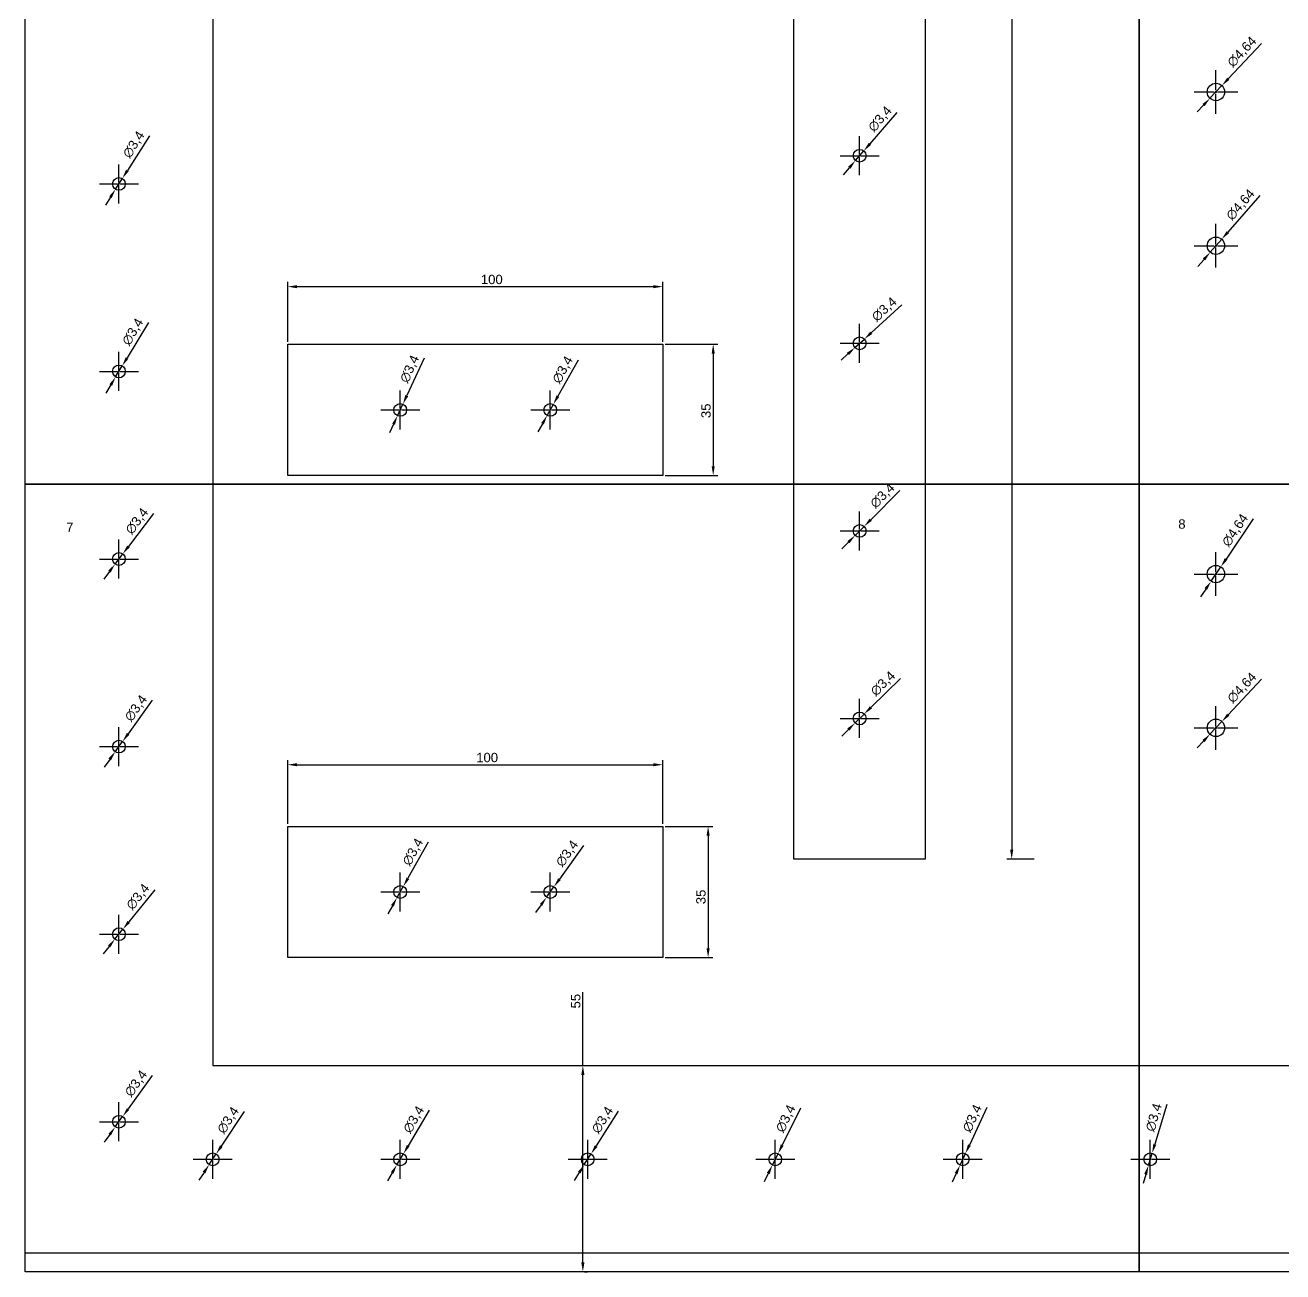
# Model space of a CAD drawing. Header units: millimetres. Extents: x 128 to 1356, y 141 to 981.
# Drawn here: x 128 to 463.3, y 140.5 to 472.8 of the extents above; entities that cross this region are included whole.
import ezdxf

# ---------------------------------------------------------------- set-up
doc = ezdxf.new("R2010")
doc.units = ezdxf.units.MM
doc.linetypes.add('CENTER2', pattern=[28.575, 19.05, -3.175, 3.175, -3.175])
doc.styles.get("Standard").update_dxf_attribs({"font": 'arial.ttf'})
doc.dimstyles.new('ISO-25', dxfattribs={"dimtxt": 2.5, "dimasz": 2.5, "dimexe": 1.25, "dimexo": 0.625, "dimtad": 1, "dimtxsty": 'Standard', "dimcen": 2.5, "dimadec": 0, "dimazin": 0, "dimtfac": 1, "dimtmove": 0, "dimatfit": 3, "dimfxl": 1, "dimarcsym": 0})

# ---------------------------------------------------------------- blocks, each defined once
blk = doc.blocks.new('*D5')
at = {"color": 0, "lineweight": -2, "transparency": 16777216}
for p, q in [((197.97, 388.41), (197.97, 404.39)), ((200.47, 403.14), (295.47, 403.14)), ((297.97, 388.41), (297.97, 404.39))]:
    blk.add_line(p, q, dxfattribs=at)
at = {"color": 0, "transparency": 16777216}
for points in [[(200.47, 403.55), (200.47, 402.72), (197.97, 403.14)], [(295.47, 403.55), (295.47, 402.72), (297.97, 403.14)]]:
    blk.add_solid(points, dxfattribs=at)
at = {"layer": 'Defpoints', "color": 0, "transparency": 16777216}
for p in [(297.97, 403.14), (197.97, 387.78), (297.97, 387.78)]:
    blk.add_point(p, dxfattribs=at)
at = {"color": 0, "transparency": 16777216, "insert": (252.39, 405.04), "char_height": 2.5, "attachment_point": 5}
blk.add_mtext('100', dxfattribs=at)
blk = doc.blocks.new('*D6')
at = {"color": 0, "lineweight": -2, "transparency": 16777216}
for p, q in [((197.97, 259.91), (197.97, 276.96)), ((200.47, 275.71), (295.47, 275.71)), ((297.97, 259.91), (297.97, 276.96))]:
    blk.add_line(p, q, dxfattribs=at)
at = {"color": 0, "transparency": 16777216}
for points in [[(200.47, 276.12), (200.47, 275.29), (197.97, 275.71)], [(295.47, 276.12), (295.47, 275.29), (297.97, 275.71)]]:
    blk.add_solid(points, dxfattribs=at)
at = {"layer": 'Defpoints', "color": 0, "transparency": 16777216}
for p in [(297.97, 275.71), (197.97, 259.28), (297.97, 259.28)]:
    blk.add_point(p, dxfattribs=at)
at = {"color": 0, "transparency": 16777216, "insert": (251.15, 277.61), "char_height": 2.5, "attachment_point": 5}
blk.add_mtext('100', dxfattribs=at)
blk = doc.blocks.new('*D9')
at = {"color": 0, "lineweight": -2, "transparency": 16777216}
for p, q in [((298.59, 387.78), (312.67, 387.78)), ((311.42, 385.28), (311.42, 355.28)), ((298.59, 352.78), (312.67, 352.78))]:
    blk.add_line(p, q, dxfattribs=at)
at = {"color": 0, "transparency": 16777216}
for points in [[(311.01, 385.28), (311.84, 385.28), (311.42, 387.78)], [(311.01, 355.28), (311.84, 355.28), (311.42, 352.78)]]:
    blk.add_solid(points, dxfattribs=at)
at = {"layer": 'Defpoints', "color": 0, "transparency": 16777216}
for p in [(297.97, 387.78), (297.97, 352.78), (311.42, 352.78)]:
    blk.add_point(p, dxfattribs=at)
at = {"color": 0, "transparency": 16777216, "insert": (309.52, 370.04), "char_height": 2.5, "attachment_point": 5, "rotation": 90}
blk.add_mtext('35', dxfattribs=at)
blk = doc.blocks.new('*D10')
at = {"color": 0, "lineweight": -2, "transparency": 16777216}
for p, q in [((298.59, 259.28), (311.31, 259.28)), ((310.06, 256.78), (310.06, 226.78)), ((298.59, 224.28), (311.31, 224.28))]:
    blk.add_line(p, q, dxfattribs=at)
at = {"color": 0, "transparency": 16777216}
for points in [[(309.65, 256.78), (310.48, 256.78), (310.06, 259.28)], [(309.65, 226.78), (310.48, 226.78), (310.06, 224.28)]]:
    blk.add_solid(points, dxfattribs=at)
at = {"layer": 'Defpoints', "color": 0, "transparency": 16777216}
for p in [(297.97, 259.28), (297.97, 224.28), (310.06, 224.28)]:
    blk.add_point(p, dxfattribs=at)
at = {"color": 0, "transparency": 16777216, "insert": (308.16, 240.47), "char_height": 2.5, "attachment_point": 5, "rotation": 90}
blk.add_mtext('35', dxfattribs=at)
blk = doc.blocks.new('*D22')
at = {"color": 0, "lineweight": -2, "transparency": 16777216}
for p, q in [((396.97, 875.53), (389.76, 875.53)), ((391.01, 873.03), (391.01, 253.03)), ((396.97, 250.53), (389.76, 250.53))]:
    blk.add_line(p, q, dxfattribs=at)
at = {"color": 0, "transparency": 16777216}
for points in [[(390.6, 873.03), (391.43, 873.03), (391.01, 875.53)], [(390.6, 253.03), (391.43, 253.03), (391.01, 250.53)]]:
    blk.add_solid(points, dxfattribs=at)
at = {"layer": 'Defpoints', "color": 0, "transparency": 16777216}
for p in [(397.6, 875.53), (391.01, 250.53), (397.6, 250.53)]:
    blk.add_point(p, dxfattribs=at)
at = {"color": 0, "transparency": 16777216, "insert": (389.11, 482.59), "char_height": 2.5, "attachment_point": 5, "rotation": 90}
blk.add_mtext('625', dxfattribs=at)
blk = doc.blocks.new('*D30')
at = {"color": 0, "lineweight": -2, "transparency": 16777216}
for p, q in [((234.36, 384.09), (229.73, 374.09)), ((227.25, 368.74), (228.68, 371.82)), ((226.2, 366.47), (225.15, 364.2))]:
    blk.add_line(p, q, dxfattribs=at)
at = {"color": 0, "transparency": 16777216}
for points in [[(229.35, 374.27), (230.11, 373.92), (228.68, 371.82)], [(225.83, 366.65), (226.58, 366.3), (227.25, 368.74)]]:
    blk.add_solid(points, dxfattribs=at)
at = {"layer": 'Defpoints', "color": 0, "transparency": 16777216}
for p in [(228.68, 371.82), (227.25, 368.74)]:
    blk.add_point(p, dxfattribs=at)
at = {"color": 0, "transparency": 16777216, "insert": (230.6, 381.14), "char_height": 2.5, "attachment_point": 5, "rotation": 65.1684}
blk.add_mtext('∅3,4', dxfattribs=at)
blk = doc.blocks.new('*D31')
at = {"color": 0, "lineweight": -2, "transparency": 16777216}
for p, q in [((275.38, 383.57), (270.01, 373.95)), ((267.14, 368.8), (268.8, 371.77)), ((265.92, 366.61), (264.7, 364.43))]:
    blk.add_line(p, q, dxfattribs=at)
at = {"color": 0, "transparency": 16777216}
for points in [[(269.65, 374.15), (270.38, 373.75), (268.8, 371.77)], [(265.56, 366.82), (266.29, 366.41), (267.14, 368.8)]]:
    blk.add_solid(points, dxfattribs=at)
at = {"layer": 'Defpoints', "color": 0, "transparency": 16777216}
for p in [(268.8, 371.77), (267.14, 368.8)]:
    blk.add_point(p, dxfattribs=at)
at = {"color": 0, "transparency": 16777216, "insert": (271.41, 380.91), "char_height": 2.5, "attachment_point": 5, "rotation": 60.8474}
blk.add_mtext('∅3,4', dxfattribs=at)
blk = doc.blocks.new('*D32')
at = {"color": 0, "lineweight": -2, "transparency": 16777216}
for p, q in [((235.44, 255.03), (230.03, 245.44)), ((227.13, 240.3), (228.8, 243.26)), ((225.9, 238.12), (224.67, 235.95))]:
    blk.add_line(p, q, dxfattribs=at)
at = {"color": 0, "transparency": 16777216}
for points in [[(229.67, 245.64), (230.39, 245.23), (228.8, 243.26)], [(225.54, 238.33), (226.27, 237.92), (227.13, 240.3)]]:
    blk.add_solid(points, dxfattribs=at)
at = {"layer": 'Defpoints', "color": 0, "transparency": 16777216}
for p in [(228.8, 243.26), (227.13, 240.3)]:
    blk.add_point(p, dxfattribs=at)
at = {"color": 0, "transparency": 16777216, "insert": (231.46, 252.39), "char_height": 2.5, "attachment_point": 5, "rotation": 60.5559}
blk.add_mtext('∅3,4', dxfattribs=at)
blk = doc.blocks.new('*D33')
at = {"color": 0, "lineweight": -2, "transparency": 16777216}
for p, q in [((276.81, 254.16), (270.41, 245.2)), ((266.98, 240.4), (268.96, 243.17)), ((265.53, 238.36), (264.07, 236.33))]:
    blk.add_line(p, q, dxfattribs=at)
at = {"color": 0, "transparency": 16777216}
for points in [[(270.07, 245.44), (270.75, 244.96), (268.96, 243.17)], [(265.19, 238.61), (265.87, 238.12), (266.98, 240.4)]]:
    blk.add_solid(points, dxfattribs=at)
at = {"layer": 'Defpoints', "color": 0, "transparency": 16777216}
for p in [(268.96, 243.17), (266.98, 240.4)]:
    blk.add_point(p, dxfattribs=at)
at = {"color": 0, "transparency": 16777216, "insert": (272.57, 251.96), "char_height": 2.5, "attachment_point": 5, "rotation": 54.4639}
blk.add_mtext('∅3,4', dxfattribs=at)
blk = doc.blocks.new('*D55')
at = {"color": 0, "lineweight": -2, "transparency": 16777216}
for p, q in [((360.41, 449.54), (353.21, 441.21)), ((349.36, 436.75), (351.58, 439.32)), ((347.72, 434.85), (346.09, 432.96))]:
    blk.add_line(p, q, dxfattribs=at)
at = {"color": 0, "transparency": 16777216}
for points in [[(352.9, 441.48), (353.53, 440.94), (351.58, 439.32)], [(347.41, 435.13), (348.04, 434.58), (349.36, 436.75)]]:
    blk.add_solid(points, dxfattribs=at)
at = {"layer": 'Defpoints', "color": 0, "transparency": 16777216}
for p in [(351.58, 439.32), (349.36, 436.75)]:
    blk.add_point(p, dxfattribs=at)
at = {"color": 0, "transparency": 16777216, "insert": (355.99, 447.74), "char_height": 2.5, "attachment_point": 5, "rotation": 49.1849}
blk.add_mtext('∅3,4', dxfattribs=at)
blk = doc.blocks.new('*D56')
at = {"color": 0, "lineweight": -2, "transparency": 16777216}
for p, q in [((361.73, 398.26), (353.58, 390.86)), ((349.21, 386.89), (351.73, 389.17)), ((347.36, 385.21), (345.51, 383.53))]:
    blk.add_line(p, q, dxfattribs=at)
at = {"color": 0, "transparency": 16777216}
for points in [[(353.3, 391.16), (353.86, 390.55), (351.73, 389.17)], [(347.08, 385.52), (347.64, 384.9), (349.21, 386.89)]]:
    blk.add_solid(points, dxfattribs=at)
at = {"layer": 'Defpoints', "color": 0, "transparency": 16777216}
for p in [(351.73, 389.17), (349.21, 386.89)]:
    blk.add_point(p, dxfattribs=at)
at = {"color": 0, "transparency": 16777216, "insert": (357.12, 397), "char_height": 2.5, "attachment_point": 5, "rotation": 42.2333}
blk.add_mtext('∅3,4', dxfattribs=at)
blk = doc.blocks.new('*D57')
at = {"color": 0, "lineweight": -2, "transparency": 16777216}
for p, q in [((361.19, 348.82), (353.43, 341.01)), ((349.27, 336.83), (351.67, 339.24)), ((347.51, 335.05), (345.74, 333.28))]:
    blk.add_line(p, q, dxfattribs=at)
at = {"color": 0, "transparency": 16777216}
for points in [[(353.13, 341.3), (353.72, 340.72), (351.67, 339.24)], [(347.21, 335.35), (347.8, 334.76), (349.27, 336.83)]]:
    blk.add_solid(points, dxfattribs=at)
at = {"layer": 'Defpoints', "color": 0, "transparency": 16777216}
for p in [(351.67, 339.24), (349.27, 336.83)]:
    blk.add_point(p, dxfattribs=at)
at = {"color": 0, "transparency": 16777216, "insert": (356.65, 347.33), "char_height": 2.5, "attachment_point": 5, "rotation": 45.1632}
blk.add_mtext('∅3,4', dxfattribs=at)
blk = doc.blocks.new('*D58')
at = {"color": 0, "lineweight": -2, "transparency": 16777216}
for p, q in [((361.33, 298.68), (353.47, 290.97)), ((349.25, 286.84), (351.68, 289.22)), ((347.47, 285.09), (345.68, 283.34))]:
    blk.add_line(p, q, dxfattribs=at)
at = {"color": 0, "transparency": 16777216}
for points in [[(353.17, 291.27), (353.76, 290.68), (351.68, 289.22)], [(347.18, 285.39), (347.76, 284.79), (349.25, 286.84)]]:
    blk.add_solid(points, dxfattribs=at)
at = {"layer": 'Defpoints', "color": 0, "transparency": 16777216}
for p in [(351.68, 289.22), (349.25, 286.84)]:
    blk.add_point(p, dxfattribs=at)
at = {"color": 0, "transparency": 16777216, "insert": (356.77, 297.25), "char_height": 2.5, "attachment_point": 5, "rotation": 44.4508}
blk.add_mtext('∅3,4', dxfattribs=at)
blk = doc.blocks.new('*D70')
at = {"color": 0, "lineweight": -2, "transparency": 16777216}
for p, q in [((457.65, 467.97), (448.77, 458.54)), ((443.88, 453.34), (447.06, 456.72)), ((442.16, 451.52), (440.45, 449.7))]:
    blk.add_line(p, q, dxfattribs=at)
at = {"color": 0, "transparency": 16777216}
for points in [[(448.47, 458.83), (449.07, 458.26), (447.06, 456.72)], [(441.86, 451.81), (442.47, 451.24), (443.88, 453.34)]]:
    blk.add_solid(points, dxfattribs=at)
at = {"layer": 'Defpoints', "color": 0, "transparency": 16777216}
for p in [(447.06, 456.72), (443.88, 453.34)]:
    blk.add_point(p, dxfattribs=at)
at = {"color": 0, "transparency": 16777216, "insert": (452.49, 465.65), "char_height": 2.5, "attachment_point": 5, "rotation": 46.7234}
blk.add_mtext('∅4,64', dxfattribs=at)
blk = doc.blocks.new('*D72')
at = {"color": 0, "lineweight": -2, "transparency": 16777216}
for p, q in [((457.18, 427.4), (448.64, 417.66)), ((443.94, 412.29), (447, 415.78)), ((442.29, 410.41), (440.64, 408.53))]:
    blk.add_line(p, q, dxfattribs=at)
at = {"color": 0, "transparency": 16777216}
for points in [[(448.33, 417.93), (448.96, 417.38), (447, 415.78)], [(441.98, 410.68), (442.6, 410.13), (443.94, 412.29)]]:
    blk.add_solid(points, dxfattribs=at)
at = {"layer": 'Defpoints', "color": 0, "transparency": 16777216}
for p in [(447, 415.78), (443.94, 412.29)]:
    blk.add_point(p, dxfattribs=at)
at = {"color": 0, "transparency": 16777216, "insert": (452.11, 424.9), "char_height": 2.5, "attachment_point": 5, "rotation": 48.7639}
blk.add_mtext('∅4,64', dxfattribs=at)
blk = doc.blocks.new('*D74')
at = {"color": 0, "lineweight": -2, "transparency": 16777216}
for p, q in [((455.41, 341.26), (448.16, 330.53)), ((444.17, 324.61), (446.77, 328.45)), ((442.77, 322.54), (441.37, 320.46))]:
    blk.add_line(p, q, dxfattribs=at)
at = {"color": 0, "transparency": 16777216}
for points in [[(447.82, 330.76), (448.51, 330.29), (446.77, 328.45)], [(442.43, 322.77), (443.12, 322.3), (444.17, 324.61)]]:
    blk.add_solid(points, dxfattribs=at)
at = {"layer": 'Defpoints', "color": 0, "transparency": 16777216}
for p in [(446.77, 328.45), (444.17, 324.61)]:
    blk.add_point(p, dxfattribs=at)
at = {"color": 0, "transparency": 16777216, "insert": (450.69, 338.14), "char_height": 2.5, "attachment_point": 5, "rotation": 55.9784}
blk.add_mtext('∅4,64', dxfattribs=at)
blk = doc.blocks.new('*D76')
at = {"color": 0, "lineweight": -2, "transparency": 16777216}
for p, q in [((457.65, 298.47), (448.77, 289.04)), ((443.88, 283.84), (447.06, 287.22)), ((442.16, 282.02), (440.45, 280.2))]:
    blk.add_line(p, q, dxfattribs=at)
at = {"color": 0, "transparency": 16777216}
for points in [[(448.47, 289.33), (449.08, 288.76), (447.06, 287.22)], [(441.86, 282.31), (442.47, 281.74), (443.88, 283.84)]]:
    blk.add_solid(points, dxfattribs=at)
at = {"layer": 'Defpoints', "color": 0, "transparency": 16777216}
for p in [(447.06, 287.22), (443.88, 283.84)]:
    blk.add_point(p, dxfattribs=at)
at = {"color": 0, "transparency": 16777216, "insert": (452.49, 296.15), "char_height": 2.5, "attachment_point": 5, "rotation": 46.7159}
blk.add_mtext('∅4,64', dxfattribs=at)
blk = doc.blocks.new('*D95')
at = {"color": 0, "lineweight": -2, "transparency": 16777216}
for p, q in [((276.67, 195.53), (276.67, 215.11)), ((277.09, 195.53), (277.92, 195.53)), ((276.67, 143.03), (276.67, 193.03)), ((277.09, 140.53), (277.92, 140.53))]:
    blk.add_line(p, q, dxfattribs=at)
at = {"color": 0, "transparency": 16777216}
for points in [[(276.26, 193.03), (277.09, 193.03), (276.67, 195.53)], [(276.26, 143.03), (277.09, 143.03), (276.67, 140.53)]]:
    blk.add_solid(points, dxfattribs=at)
at = {"layer": 'Defpoints', "color": 0, "transparency": 16777216}
for p in [(276.47, 195.53), (276.67, 195.53), (276.47, 140.53)]:
    blk.add_point(p, dxfattribs=at)
at = {"color": 0, "transparency": 16777216, "insert": (274.78, 212.68), "char_height": 2.5, "attachment_point": 5, "rotation": 90}
blk.add_mtext('55', dxfattribs=at)
blk = doc.blocks.new('*D108')
at = {"color": 0, "lineweight": -2, "transparency": 16777216}
for p, q in [((161.13, 443.37), (155.22, 434.08)), ((152.05, 429.1), (153.88, 431.97)), ((150.71, 426.99), (149.37, 424.88))]:
    blk.add_line(p, q, dxfattribs=at)
at = {"color": 0, "transparency": 16777216}
for points in [[(154.87, 434.3), (155.57, 433.85), (153.88, 431.97)], [(150.36, 427.21), (151.06, 426.76), (152.05, 429.1)]]:
    blk.add_solid(points, dxfattribs=at)
at = {"layer": 'Defpoints', "color": 0, "transparency": 16777216}
for p in [(153.88, 431.97), (152.05, 429.1)]:
    blk.add_point(p, dxfattribs=at)
at = {"color": 0, "transparency": 16777216, "insert": (157.02, 440.94), "char_height": 2.5, "attachment_point": 5, "rotation": 57.5282}
blk.add_mtext('∅3,4', dxfattribs=at)
blk = doc.blocks.new('*D109')
at = {"color": 0, "lineweight": -2, "transparency": 16777216}
for p, q in [((160.82, 393.56), (155.14, 384.13)), ((152.09, 379.08), (153.84, 381.99)), ((150.8, 376.93), (149.51, 374.79))]:
    blk.add_line(p, q, dxfattribs=at)
at = {"color": 0, "transparency": 16777216}
for points in [[(154.78, 384.34), (155.49, 383.91), (153.84, 381.99)], [(150.44, 377.15), (151.16, 376.72), (152.09, 379.08)]]:
    blk.add_solid(points, dxfattribs=at)
at = {"layer": 'Defpoints', "color": 0, "transparency": 16777216}
for p in [(152.09, 379.08), (153.84, 381.99)]:
    blk.add_point(p, dxfattribs=at)
at = {"color": 0, "transparency": 16777216, "insert": (156.77, 391.03), "char_height": 2.5, "attachment_point": 5, "rotation": 58.9178}
blk.add_mtext('∅3,4', dxfattribs=at)
blk = doc.blocks.new('*D110')
at = {"color": 0, "lineweight": -2, "transparency": 16777216}
for p, q in [((162.15, 342.66), (155.5, 333.88)), ((151.94, 329.18), (153.99, 331.89)), ((150.43, 327.18), (148.92, 325.19))]:
    blk.add_line(p, q, dxfattribs=at)
at = {"color": 0, "transparency": 16777216}
for points in [[(155.17, 334.13), (155.84, 333.63), (153.99, 331.89)], [(150.1, 327.44), (150.76, 326.93), (151.94, 329.18)]]:
    blk.add_solid(points, dxfattribs=at)
at = {"layer": 'Defpoints', "color": 0, "transparency": 16777216}
for p in [(151.94, 329.18), (153.99, 331.89)]:
    blk.add_point(p, dxfattribs=at)
at = {"color": 0, "transparency": 16777216, "insert": (157.86, 340.57), "char_height": 2.5, "attachment_point": 5, "rotation": 52.8455}
blk.add_mtext('∅3,4', dxfattribs=at)
blk = doc.blocks.new('*D111')
at = {"color": 0, "lineweight": -2, "transparency": 16777216}
for p, q in [((161.85, 292.88), (155.42, 283.94)), ((151.97, 279.15), (153.96, 281.91)), ((150.51, 277.12), (149.05, 275.09))]:
    blk.add_line(p, q, dxfattribs=at)
at = {"color": 0, "transparency": 16777216}
for points in [[(155.08, 284.18), (155.76, 283.7), (153.96, 281.91)], [(150.18, 277.37), (150.85, 276.88), (151.97, 279.15)]]:
    blk.add_solid(points, dxfattribs=at)
at = {"layer": 'Defpoints', "color": 0, "transparency": 16777216}
for p in [(153.96, 281.91), (151.97, 279.15)]:
    blk.add_point(p, dxfattribs=at)
at = {"color": 0, "transparency": 16777216, "insert": (157.61, 290.69), "char_height": 2.5, "attachment_point": 5, "rotation": 54.2656}
blk.add_mtext('∅3,4', dxfattribs=at)
blk = doc.blocks.new('*D112')
at = {"color": 0, "lineweight": -2, "transparency": 16777216}
for p, q in [((162.5, 242.39), (155.6, 233.81)), ((151.9, 229.21), (154.03, 231.86)), ((150.34, 227.26), (148.77, 225.31))]:
    blk.add_line(p, q, dxfattribs=at)
at = {"color": 0, "transparency": 16777216}
for points in [[(155.27, 234.07), (155.92, 233.54), (154.03, 231.86)], [(150.01, 227.52), (150.66, 227), (151.9, 229.21)]]:
    blk.add_solid(points, dxfattribs=at)
at = {"layer": 'Defpoints', "color": 0, "transparency": 16777216}
for p in [(154.03, 231.86), (151.9, 229.21)]:
    blk.add_point(p, dxfattribs=at)
at = {"color": 0, "transparency": 16777216, "insert": (158.14, 240.43), "char_height": 2.5, "attachment_point": 5, "rotation": 51.2081}
blk.add_mtext('∅3,4', dxfattribs=at)
blk = doc.blocks.new('*D113')
at = {"color": 0, "lineweight": -2, "transparency": 16777216}
for p, q in [((161.87, 192.86), (155.43, 183.94)), ((151.97, 179.15), (153.96, 181.91)), ((150.51, 177.13), (149.04, 175.1))]:
    blk.add_line(p, q, dxfattribs=at)
at = {"color": 0, "transparency": 16777216}
for points in [[(155.09, 184.18), (155.76, 183.69), (153.96, 181.91)], [(150.17, 177.37), (150.85, 176.88), (151.97, 179.15)]]:
    blk.add_solid(points, dxfattribs=at)
at = {"layer": 'Defpoints', "color": 0, "transparency": 16777216}
for p in [(153.96, 181.91), (151.97, 179.15)]:
    blk.add_point(p, dxfattribs=at)
at = {"color": 0, "transparency": 16777216, "insert": (157.63, 190.68), "char_height": 2.5, "attachment_point": 5, "rotation": 54.1548}
blk.add_mtext('∅3,4', dxfattribs=at)
blk = doc.blocks.new('*D154')
at = {"color": 0, "lineweight": -2, "transparency": 16777216}
for p, q in [((186.33, 183.24), (180.27, 174.04)), ((177.03, 169.11), (178.9, 171.95)), ((175.66, 167.02), (174.29, 164.93))]:
    blk.add_line(p, q, dxfattribs=at)
at = {"color": 0, "transparency": 16777216}
for points in [[(179.93, 174.27), (180.62, 173.81), (178.9, 171.95)], [(175.31, 167.25), (176.01, 166.79), (177.03, 169.11)]]:
    blk.add_solid(points, dxfattribs=at)
at = {"layer": 'Defpoints', "color": 0, "transparency": 16777216}
for p in [(178.9, 171.95), (177.03, 169.11)]:
    blk.add_point(p, dxfattribs=at)
at = {"color": 0, "transparency": 16777216, "insert": (182.18, 180.88), "char_height": 2.5, "attachment_point": 5, "rotation": 56.6702}
blk.add_mtext('∅3,4', dxfattribs=at)
blk = doc.blocks.new('*D155')
at = {"color": 0, "lineweight": -2, "transparency": 16777216}
for p, q in [((235.72, 183.62), (230.11, 174.15)), ((227.1, 169.07), (228.83, 171.99)), ((225.83, 166.92), (224.55, 164.77))]:
    blk.add_line(p, q, dxfattribs=at)
at = {"color": 0, "transparency": 16777216}
for points in [[(229.75, 174.36), (230.47, 173.93), (228.83, 171.99)], [(225.47, 167.13), (226.18, 166.71), (227.1, 169.07)]]:
    blk.add_solid(points, dxfattribs=at)
at = {"layer": 'Defpoints', "color": 0, "transparency": 16777216}
for p in [(228.83, 171.99), (227.1, 169.07)]:
    blk.add_point(p, dxfattribs=at)
at = {"color": 0, "transparency": 16777216, "insert": (231.69, 181.06), "char_height": 2.5, "attachment_point": 5, "rotation": 59.3548}
blk.add_mtext('∅3,4', dxfattribs=at)
blk = doc.blocks.new('*D143')
at = {"color": 0, "lineweight": -2, "transparency": 16777216}
for p, q in [((286.12, 183.37), (280.22, 174.08)), ((277.06, 169.1), (278.88, 171.97)), ((275.72, 166.99), (274.38, 164.88))]:
    blk.add_line(p, q, dxfattribs=at)
at = {"color": 0, "transparency": 16777216}
for points in [[(279.87, 174.3), (280.57, 173.85), (278.88, 171.97)], [(275.36, 167.21), (276.07, 166.76), (277.06, 169.1)]]:
    blk.add_solid(points, dxfattribs=at)
at = {"layer": 'Defpoints', "color": 0, "transparency": 16777216}
for p in [(278.88, 171.97), (277.06, 169.1)]:
    blk.add_point(p, dxfattribs=at)
at = {"color": 0, "transparency": 16777216, "insert": (282.01, 180.94), "char_height": 2.5, "attachment_point": 5, "rotation": 57.5783}
blk.add_mtext('∅3,4', dxfattribs=at)
blk = doc.blocks.new('*D144')
at = {"color": 0, "lineweight": -2, "transparency": 16777216}
for p, q in [((334.68, 184.18), (329.82, 174.3)), ((327.22, 169.01), (328.72, 172.06)), ((326.11, 166.76), (325.01, 164.52))]:
    blk.add_line(p, q, dxfattribs=at)
at = {"color": 0, "transparency": 16777216}
for points in [[(329.45, 174.48), (330.2, 174.12), (328.72, 172.06)], [(325.74, 166.95), (326.49, 166.58), (327.22, 169.01)]]:
    blk.add_solid(points, dxfattribs=at)
at = {"layer": 'Defpoints', "color": 0, "transparency": 16777216}
for p in [(328.72, 172.06), (327.22, 169.01)]:
    blk.add_point(p, dxfattribs=at)
at = {"color": 0, "transparency": 16777216, "insert": (330.86, 181.32), "char_height": 2.5, "attachment_point": 5, "rotation": 63.8014}
blk.add_mtext('∅3,4', dxfattribs=at)
blk = doc.blocks.new('*D145')
at = {"color": 0, "lineweight": -2, "transparency": 16777216}
for p, q in [((384.38, 184.33), (379.74, 174.34)), ((377.25, 168.99), (378.68, 172.07)), ((376.2, 166.72), (375.14, 164.46))]:
    blk.add_line(p, q, dxfattribs=at)
at = {"color": 0, "transparency": 16777216}
for points in [[(379.36, 174.52), (380.12, 174.16), (378.68, 172.07)], [(375.82, 166.9), (376.57, 166.55), (377.25, 168.99)]]:
    blk.add_solid(points, dxfattribs=at)
at = {"layer": 'Defpoints', "color": 0, "transparency": 16777216}
for p in [(378.68, 172.07), (377.25, 168.99)]:
    blk.add_point(p, dxfattribs=at)
at = {"color": 0, "transparency": 16777216, "insert": (380.62, 181.38), "char_height": 2.5, "attachment_point": 5, "rotation": 65.0687}
blk.add_mtext('∅3,4', dxfattribs=at)
blk = doc.blocks.new('*D156')
at = {"color": 0, "lineweight": -2, "transparency": 16777216}
for p, q in [((432.36, 185.1), (429.18, 174.55)), ((427.48, 168.9), (428.46, 172.16)), ((426.76, 166.51), (426.03, 164.12))]:
    blk.add_line(p, q, dxfattribs=at)
at = {"color": 0, "transparency": 16777216}
for points in [[(428.78, 174.67), (429.58, 174.43), (428.46, 172.16)], [(426.36, 166.63), (427.15, 166.39), (427.48, 168.9)]]:
    blk.add_solid(points, dxfattribs=at)
at = {"layer": 'Defpoints', "color": 0, "transparency": 16777216}
for p in [(428.46, 172.16), (427.48, 168.9)]:
    blk.add_point(p, dxfattribs=at)
at = {"color": 0, "transparency": 16777216, "insert": (429.05, 181.65), "char_height": 2.5, "attachment_point": 5, "rotation": 73.225}
blk.add_mtext('∅3,4', dxfattribs=at)
blk = doc.blocks.new('*U197')
at = {"color": 0, "linetype": 'CENTER2', "transparency": 16777216}
for p, q in [((0, 0.34), (0, 5.2)), ((-5.2, 0), (-0.34, 0)), ((0.34, 0), (5.2, 0)), ((0, -5.2), (0, -0.34))]:
    blk.add_line(p, q, dxfattribs=at)
at = {"color": 0, "linetype": 'Continuous', "transparency": 16777216}
for p, q in [((-0.17, 0), (0.17, 0)), ((0, -0.17), (0, 0.17))]:
    blk.add_line(p, q, dxfattribs=at)
blk = doc.blocks.new('*U199')
at = {"color": 0, "linetype": 'CENTER2', "transparency": 16777216}
for p, q in [((0, 0.34), (0, 5.2)), ((-5.2, 0), (-0.34, 0)), ((0.34, 0), (5.2, 0)), ((0, -5.2), (0, -0.34))]:
    blk.add_line(p, q, dxfattribs=at)
at = {"color": 0, "linetype": 'Continuous', "transparency": 16777216}
for p, q in [((-0.17, 0), (0.17, 0)), ((0, -0.17), (0, 0.17))]:
    blk.add_line(p, q, dxfattribs=at)
blk = doc.blocks.new('*U200')
at = {"color": 0, "linetype": 'CENTER2', "transparency": 16777216}
for p, q in [((0, 0.34), (0, 5.2)), ((-5.2, 0), (-0.34, 0)), ((0.34, 0), (5.2, 0)), ((0, -5.2), (0, -0.34))]:
    blk.add_line(p, q, dxfattribs=at)
at = {"color": 0, "linetype": 'Continuous', "transparency": 16777216}
for p, q in [((-0.17, 0), (0.17, 0)), ((0, -0.17), (0, 0.17))]:
    blk.add_line(p, q, dxfattribs=at)
blk = doc.blocks.new('*U201')
at = {"color": 0, "linetype": 'CENTER2', "transparency": 16777216}
for p, q in [((0, 0.34), (0, 5.2)), ((-5.2, 0), (-0.34, 0)), ((0.34, 0), (5.2, 0)), ((0, -5.2), (0, -0.34))]:
    blk.add_line(p, q, dxfattribs=at)
at = {"color": 0, "linetype": 'Continuous', "transparency": 16777216}
for p, q in [((-0.17, 0), (0.17, 0)), ((0, -0.17), (0, 0.17))]:
    blk.add_line(p, q, dxfattribs=at)
blk = doc.blocks.new('*U202')
at = {"color": 0, "linetype": 'CENTER2', "transparency": 16777216}
for p, q in [((0, 0.34), (0, 5.2)), ((-5.2, 0), (-0.34, 0)), ((0.34, 0), (5.2, 0)), ((0, -5.2), (0, -0.34))]:
    blk.add_line(p, q, dxfattribs=at)
at = {"color": 0, "linetype": 'Continuous', "transparency": 16777216}
for p, q in [((-0.17, 0), (0.17, 0)), ((0, -0.17), (0, 0.17))]:
    blk.add_line(p, q, dxfattribs=at)
blk = doc.blocks.new('*U203')
at = {"color": 0, "linetype": 'CENTER2', "transparency": 16777216}
for p, q in [((0, 0.34), (0, 5.2)), ((-5.2, 0), (-0.34, 0)), ((0.34, 0), (5.2, 0)), ((0, -5.2), (0, -0.34))]:
    blk.add_line(p, q, dxfattribs=at)
at = {"color": 0, "linetype": 'Continuous', "transparency": 16777216}
for p, q in [((-0.17, 0), (0.17, 0)), ((0, -0.17), (0, 0.17))]:
    blk.add_line(p, q, dxfattribs=at)
blk = doc.blocks.new('*U204')
at = {"color": 0, "linetype": 'CENTER2', "transparency": 16777216}
for p, q in [((0, 0.34), (0, 5.2)), ((-5.2, 0), (-0.34, 0)), ((0.34, 0), (5.2, 0)), ((0, -5.2), (0, -0.34))]:
    blk.add_line(p, q, dxfattribs=at)
at = {"color": 0, "linetype": 'Continuous', "transparency": 16777216}
for p, q in [((-0.17, 0), (0.17, 0)), ((0, -0.17), (0, 0.17))]:
    blk.add_line(p, q, dxfattribs=at)
blk = doc.blocks.new('*U205')
at = {"color": 0, "linetype": 'CENTER2', "transparency": 16777216}
for p, q in [((0, 0.34), (0, 5.2)), ((-5.2, 0), (-0.34, 0)), ((0.34, 0), (5.2, 0)), ((0, -5.2), (0, -0.34))]:
    blk.add_line(p, q, dxfattribs=at)
at = {"color": 0, "linetype": 'Continuous', "transparency": 16777216}
for p, q in [((-0.17, 0), (0.17, 0)), ((0, -0.17), (0, 0.17))]:
    blk.add_line(p, q, dxfattribs=at)
blk = doc.blocks.new('*U206')
at = {"color": 0, "linetype": 'CENTER2', "transparency": 16777216}
for p, q in [((0, 0.34), (0, 5.2)), ((-5.2, 0), (-0.34, 0)), ((0.34, 0), (5.2, 0)), ((0, -5.2), (0, -0.34))]:
    blk.add_line(p, q, dxfattribs=at)
at = {"color": 0, "linetype": 'Continuous', "transparency": 16777216}
for p, q in [((-0.17, 0), (0.17, 0)), ((0, -0.17), (0, 0.17))]:
    blk.add_line(p, q, dxfattribs=at)
blk = doc.blocks.new('*U207')
at = {"color": 0, "linetype": 'CENTER2', "transparency": 16777216}
for p, q in [((0, 0.34), (0, 5.2)), ((-5.2, 0), (-0.34, 0)), ((0.34, 0), (5.2, 0)), ((0, -5.2), (0, -0.34))]:
    blk.add_line(p, q, dxfattribs=at)
at = {"color": 0, "linetype": 'Continuous', "transparency": 16777216}
for p, q in [((-0.17, 0), (0.17, 0)), ((0, -0.17), (0, 0.17))]:
    blk.add_line(p, q, dxfattribs=at)
blk = doc.blocks.new('*U208')
at = {"color": 0, "linetype": 'CENTER2', "transparency": 16777216}
for p, q in [((0, 0.34), (0, 5.2)), ((-5.2, 0), (-0.34, 0)), ((0.34, 0), (5.2, 0)), ((0, -5.2), (0, -0.34))]:
    blk.add_line(p, q, dxfattribs=at)
at = {"color": 0, "linetype": 'Continuous', "transparency": 16777216}
for p, q in [((-0.17, 0), (0.17, 0)), ((0, -0.17), (0, 0.17))]:
    blk.add_line(p, q, dxfattribs=at)
blk = doc.blocks.new('*U209')
at = {"color": 0, "linetype": 'CENTER2', "transparency": 16777216}
for p, q in [((0, 0.34), (0, 5.2)), ((-5.2, 0), (-0.34, 0)), ((0.34, 0), (5.2, 0)), ((0, -5.2), (0, -0.34))]:
    blk.add_line(p, q, dxfattribs=at)
at = {"color": 0, "linetype": 'Continuous', "transparency": 16777216}
for p, q in [((-0.17, 0), (0.17, 0)), ((0, -0.17), (0, 0.17))]:
    blk.add_line(p, q, dxfattribs=at)
blk = doc.blocks.new('*U222')
at = {"color": 0, "linetype": 'CENTER2', "transparency": 16777216}
for p, q in [((0, 0.34), (0, 5.2)), ((-5.2, 0), (-0.34, 0)), ((0.34, 0), (5.2, 0)), ((0, -5.2), (0, -0.34))]:
    blk.add_line(p, q, dxfattribs=at)
at = {"color": 0, "linetype": 'Continuous', "transparency": 16777216}
for p, q in [((-0.17, 0), (0.17, 0)), ((0, -0.17), (0, 0.17))]:
    blk.add_line(p, q, dxfattribs=at)
blk = doc.blocks.new('*U223')
at = {"color": 0, "linetype": 'CENTER2', "transparency": 16777216}
for p, q in [((0, 0.34), (0, 5.2)), ((-5.2, 0), (-0.34, 0)), ((0.34, 0), (5.2, 0)), ((0, -5.2), (0, -0.34))]:
    blk.add_line(p, q, dxfattribs=at)
at = {"color": 0, "linetype": 'Continuous', "transparency": 16777216}
for p, q in [((-0.17, 0), (0.17, 0)), ((0, -0.17), (0, 0.17))]:
    blk.add_line(p, q, dxfattribs=at)
blk = doc.blocks.new('*U224')
at = {"color": 0, "linetype": 'CENTER2', "transparency": 16777216}
for p, q in [((0, 0.34), (0, 5.2)), ((-5.2, 0), (-0.34, 0)), ((0.34, 0), (5.2, 0)), ((0, -5.2), (0, -0.34))]:
    blk.add_line(p, q, dxfattribs=at)
at = {"color": 0, "linetype": 'Continuous', "transparency": 16777216}
for p, q in [((-0.17, 0), (0.17, 0)), ((0, -0.17), (0, 0.17))]:
    blk.add_line(p, q, dxfattribs=at)
blk = doc.blocks.new('*U225')
at = {"color": 0, "linetype": 'CENTER2', "transparency": 16777216}
for p, q in [((0, 0.34), (0, 5.2)), ((-5.2, 0), (-0.34, 0)), ((0.34, 0), (5.2, 0)), ((0, -5.2), (0, -0.34))]:
    blk.add_line(p, q, dxfattribs=at)
at = {"color": 0, "linetype": 'Continuous', "transparency": 16777216}
for p, q in [((-0.17, 0), (0.17, 0)), ((0, -0.17), (0, 0.17))]:
    blk.add_line(p, q, dxfattribs=at)
blk = doc.blocks.new('*U226')
at = {"color": 0, "linetype": 'CENTER2', "transparency": 16777216}
for p, q in [((0, 0.34), (0, 5.2)), ((-5.2, 0), (-0.34, 0)), ((0.34, 0), (5.2, 0)), ((0, -5.2), (0, -0.34))]:
    blk.add_line(p, q, dxfattribs=at)
at = {"color": 0, "linetype": 'Continuous', "transparency": 16777216}
for p, q in [((-0.17, 0), (0.17, 0)), ((0, -0.17), (0, 0.17))]:
    blk.add_line(p, q, dxfattribs=at)
blk = doc.blocks.new('*U227')
at = {"color": 0, "linetype": 'CENTER2', "transparency": 16777216}
for p, q in [((0, 0.34), (0, 5.2)), ((-5.2, 0), (-0.34, 0)), ((0.34, 0), (5.2, 0)), ((0, -5.2), (0, -0.34))]:
    blk.add_line(p, q, dxfattribs=at)
at = {"color": 0, "linetype": 'Continuous', "transparency": 16777216}
for p, q in [((-0.17, 0), (0.17, 0)), ((0, -0.17), (0, 0.17))]:
    blk.add_line(p, q, dxfattribs=at)
blk = doc.blocks.new('*U228')
at = {"color": 0, "linetype": 'CENTER2', "transparency": 16777216}
for p, q in [((0, 0.34), (0, 5.2)), ((-5.2, 0), (-0.34, 0)), ((0.34, 0), (5.2, 0)), ((0, -5.2), (0, -0.34))]:
    blk.add_line(p, q, dxfattribs=at)
at = {"color": 0, "linetype": 'Continuous', "transparency": 16777216}
for p, q in [((-0.17, 0), (0.17, 0)), ((0, -0.17), (0, 0.17))]:
    blk.add_line(p, q, dxfattribs=at)
blk = doc.blocks.new('*U229')
at = {"color": 0, "linetype": 'CENTER2', "transparency": 16777216}
for p, q in [((0, 0.34), (0, 5.2)), ((-5.2, 0), (-0.34, 0)), ((0.34, 0), (5.2, 0)), ((0, -5.2), (0, -0.34))]:
    blk.add_line(p, q, dxfattribs=at)
at = {"color": 0, "linetype": 'Continuous', "transparency": 16777216}
for p, q in [((-0.17, 0), (0.17, 0)), ((0, -0.17), (0, 0.17))]:
    blk.add_line(p, q, dxfattribs=at)
blk = doc.blocks.new('*U253')
at = {"color": 0, "linetype": 'CENTER2', "transparency": 16777216}
for p, q in [((0, 0.464), (0, 5.82)), ((-5.82, 0), (-0.464, 0)), ((0.464, 0), (5.82, 0)), ((0, -5.82), (0, -0.464))]:
    blk.add_line(p, q, dxfattribs=at)
at = {"color": 0, "linetype": 'Continuous', "transparency": 16777216}
for p, q in [((-0.232, 0), (0.232, 0)), ((0, -0.232), (0, 0.232))]:
    blk.add_line(p, q, dxfattribs=at)
blk = doc.blocks.new('*U255')
at = {"color": 0, "linetype": 'CENTER2', "transparency": 16777216}
for p, q in [((0, 0.464), (0, 5.82)), ((-5.82, 0), (-0.464, 0)), ((0.464, 0), (5.82, 0)), ((0, -5.82), (0, -0.464))]:
    blk.add_line(p, q, dxfattribs=at)
at = {"color": 0, "linetype": 'Continuous', "transparency": 16777216}
for p, q in [((-0.232, 0), (0.232, 0)), ((0, -0.232), (0, 0.232))]:
    blk.add_line(p, q, dxfattribs=at)
blk = doc.blocks.new('*U257')
at = {"color": 0, "linetype": 'CENTER2', "transparency": 16777216}
for p, q in [((0, 0.464), (0, 5.82)), ((-5.82, 0), (-0.464, 0)), ((0.464, 0), (5.82, 0)), ((0, -5.82), (0, -0.464))]:
    blk.add_line(p, q, dxfattribs=at)
at = {"color": 0, "linetype": 'Continuous', "transparency": 16777216}
for p, q in [((-0.232, 0), (0.232, 0)), ((0, -0.232), (0, 0.232))]:
    blk.add_line(p, q, dxfattribs=at)
blk = doc.blocks.new('*U259')
at = {"color": 0, "linetype": 'CENTER2', "transparency": 16777216}
for p, q in [((0, 0.464), (0, 5.82)), ((-5.82, 0), (-0.464, 0)), ((0.464, 0), (5.82, 0)), ((0, -5.82), (0, -0.464))]:
    blk.add_line(p, q, dxfattribs=at)
at = {"color": 0, "linetype": 'Continuous', "transparency": 16777216}
for p, q in [((-0.232, 0), (0.232, 0)), ((0, -0.232), (0, 0.232))]:
    blk.add_line(p, q, dxfattribs=at)

msp = doc.modelspace()

# ---------------------------------------------------------------- linework, layer by layer
for points in [[(127.967, 980.532), (827.967, 980.532), (827.967, 145.532), (127.967, 145.532)], [(777.967, 930.532), (177.967, 930.532), (177.967, 195.532), (777.967, 195.532)], [(332.967, 875.532), (367.967, 875.532), (367.967, 250.532), (332.967, 250.532)], [(127.967, 560.532), (424.967, 560.532), (424.967, 350.532), (127.967, 350.532)], [(424.967, 560.532), (721.967, 560.532), (721.967, 350.532), (424.967, 350.532)], [(197.967, 387.782), (297.967, 387.782), (297.967, 352.782), (197.967, 352.782)], [(127.967, 350.532), (424.967, 350.532), (424.967, 140.532), (127.967, 140.532)], [(424.967, 350.532), (721.967, 350.532), (721.967, 140.532), (424.967, 140.532)], [(197.967, 259.282), (297.967, 259.282), (297.967, 224.282), (197.967, 224.282)]]:
    msp.add_lwpolyline(points, close=True)
for centre, radius in [((445.467, 455.032), 2.32), ((350.467, 438.032), 1.7), ((152.967, 430.532), 1.7), ((445.467, 414.032), 2.32), ((350.467, 388.032), 1.7), ((152.967, 380.532), 1.7), ((227.967, 370.282), 1.7), ((267.967, 370.282), 1.7), ((350.467, 338.032), 1.7), ((152.967, 330.532), 1.7), ((445.467, 326.532), 2.32), ((350.467, 288.032), 1.7), ((445.467, 285.532), 2.32), ((152.967, 280.532), 1.7), ((227.967, 241.782), 1.7), ((267.967, 241.782), 1.7), ((152.967, 230.532), 1.7), ((152.967, 180.532), 1.7), ((177.967, 170.532), 1.7), ((227.967, 170.532), 1.7), ((277.967, 170.532), 1.7), ((327.967, 170.532), 1.7), ((377.967, 170.532), 1.7), ((427.967, 170.532), 1.7)]:
    msp.add_circle(centre, radius)

# ---------------------------------------------------------------- block references
at = {"linetype": 'CENTER2'}
for name, p in [('*U253', (445.467, 455.032)), ('*U229', (350.467, 438.032)), ('*U209', (152.967, 430.532)), ('*U255', (445.467, 414.032)), ('*U228', (350.467, 388.032)), ('*U208', (152.967, 380.532)), ('*U222', (227.967, 370.282)), ('*U223', (267.967, 370.282)), ('*U227', (350.467, 338.032)), ('*U207', (152.967, 330.532)), ('*U257', (445.467, 326.532)), ('*U226', (350.467, 288.032)), ('*U259', (445.467, 285.532)), ('*U206', (152.967, 280.532)), ('*U224', (227.967, 241.782)), ('*U225', (267.967, 241.782)), ('*U205', (152.967, 230.532)), ('*U204', (152.967, 180.532)), ('*U203', (177.967, 170.532)), ('*U202', (227.967, 170.532)), ('*U201', (277.967, 170.532)), ('*U200', (327.967, 170.532)), ('*U199', (377.967, 170.532)), ('*U197', (427.967, 170.532))]:
    msp.add_blockref(name, p, dxfattribs=at)

# ---------------------------------------------------------------- texts
at = {"char_height": 2.5, "attachment_point": 1}
for s, insert in [('7', (138.909, 340.243)), ('8', (435.436, 341.124))]:
    msp.add_mtext_dynamic_manual_height_columns(s, width=13.52632, gutter_width=12.5, heights=[0], dxfattribs=dict(at, insert=insert))

# ---------------------------------------------------------------- dimensions: what is measured, and where the dimension line sits
for base, p1, p2, picture, middle in [((391.014, 250.532), (397.6, 875.532), (397.6, 250.532), '*D22', (391.014, 482.592)), ((311.422, 352.782), (297.967, 387.782), (297.967, 352.782), '*D9', (311.422, 370.043)), ((310.064, 224.282), (297.967, 259.282), (297.967, 224.282), '*D10', (310.064, 240.466)), ((276.673, 195.532), (276.467, 140.532), (276.467, 195.532), '*D95', (276.673, 212.68))]:
    dim = msp.add_linear_dim(base=base, p1=p1, p2=p2, angle=90, dimstyle='ISO-25')
    dim.commit()
    dim.dimension.update_dxf_attribs({"geometry": picture, "text_midpoint": middle, "dimtype": 160})
for p1, p2, picture, middle in [((443.877, 453.343), (447.058, 456.721), '*D70', (454.068, 464.167)), ((443.938, 412.287), (446.996, 415.777), '*D72', (453.738, 423.467)), ((349.209, 386.889), (351.726, 389.175), '*D56', (358.579, 395.396)), ((227.253, 368.739), (228.681, 371.825), '*D30', (232.568, 380.225)), ((444.169, 324.609), (446.765, 328.455), '*D74', (452.487, 336.931)), ((443.877, 283.843), (447.058, 287.221), '*D76', (454.07, 294.666)), ((151.902, 229.207), (154.032, 231.857), '*D112', (159.831, 239.071)), ((177.033, 169.112), (178.901, 171.952), '*D154', (183.987, 179.686))]:
    dim = msp.add_diameter_dim_2p(p1=p1, p2=p2, dimstyle='ISO-25')
    dim.commit()
    dim.dimension.update_dxf_attribs({"geometry": picture, "text_midpoint": middle})
for p1, p2, picture, middle in [((349.356, 436.745), (351.578, 439.319), '*D55', (357.628, 446.323)), ((152.055, 429.098), (153.88, 431.966), '*D108', (158.849, 439.775)), ((152.09, 379.076), (153.845, 381.988), '*D109', (158.623, 389.915)), ((267.139, 368.797), (268.795, 371.767), '*D31', (273.304, 379.85)), ((349.269, 336.826), (351.666, 339.237), '*D57', (358.192, 345.801)), ((151.94, 329.177), (153.994, 331.887), '*D110', (159.584, 339.264)), ((349.254, 286.841), (351.681, 289.222), '*D58', (358.288, 295.704)), ((151.974, 279.152), (153.96, 281.912), '*D111', (159.366, 289.425)), ((227.132, 240.302), (228.803, 243.262), '*D32', (233.353, 251.323)), ((266.979, 240.399), (268.955, 243.165), '*D33', (274.335, 250.697)), ((151.972, 179.154), (153.963, 181.91), '*D113', (159.383, 189.413)), ((227.101, 169.069), (228.834, 171.995), '*D155', (233.552, 179.958)), ((277.056, 169.097), (278.879, 171.967), '*D143', (283.841, 179.78)), ((327.217, 169.007), (328.718, 172.057), '*D144', (332.804, 180.362)), ((377.251, 168.99), (378.684, 172.074), '*D145', (382.585, 180.467)), ((427.477, 168.904), (428.458, 172.16), '*D156', (431.129, 181.021))]:
    dim = msp.add_diameter_dim_2p(p1=p1, p2=p2, dimstyle='ISO-25')
    dim.commit()
    dim.dimension.update_dxf_attribs({"geometry": picture, "text_midpoint": middle, "dimtype": 163})
for base, p1, p2, picture, middle in [((297.967, 403.136), (197.967, 387.782), (297.967, 387.782), '*D5', (252.387, 403.136)), ((297.967, 275.708), (197.967, 259.282), (297.967, 259.282), '*D6', (251.148, 275.708))]:
    dim = msp.add_linear_dim(base=base, p1=p1, p2=p2, dimstyle='ISO-25')
    dim.commit()
    dim.dimension.update_dxf_attribs({"geometry": picture, "text_midpoint": middle, "dimtype": 160})

doc.saveas('drawing.dxf')
